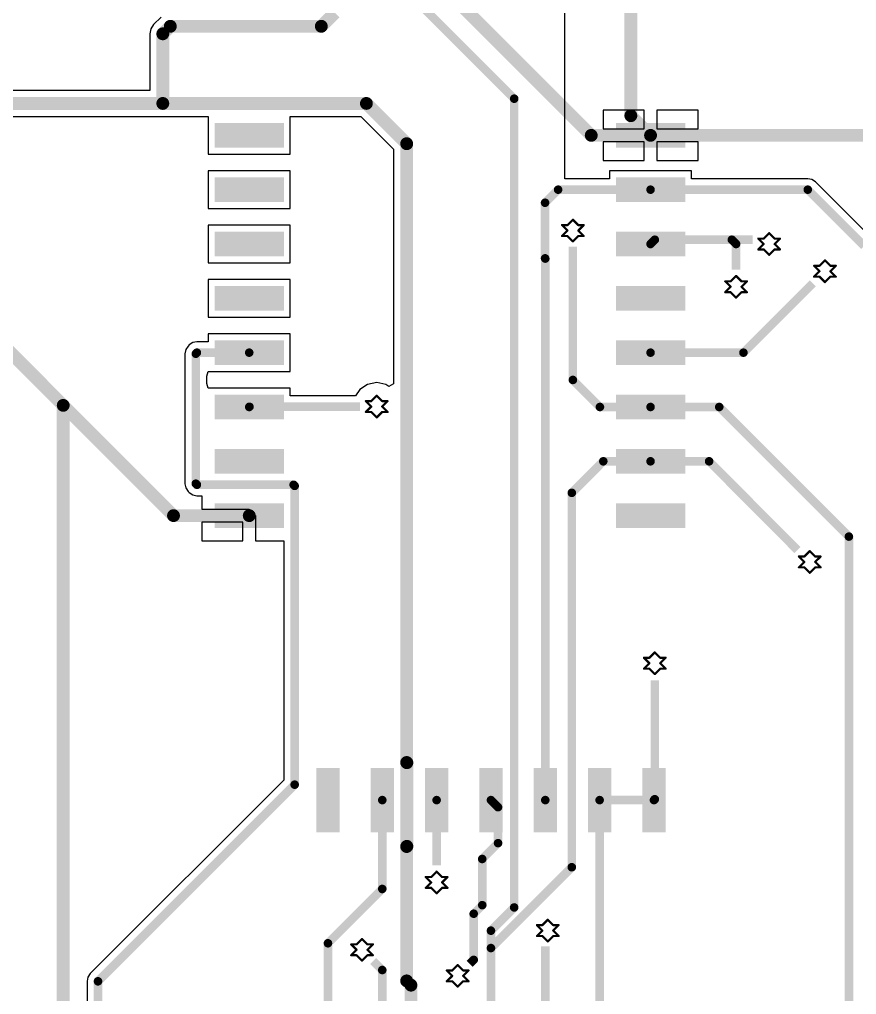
# Paper-space layout 'Лист1' of a CAD drawing. Header units: millimetres. Extents: x 0 to 594, y 0 to 420.
# Drawn here: x 96.58 to 135.66, y 272.38 to 317.92 of the extents above; entities that cross this region are included whole.
import ezdxf

# ---------------------------------------------------------------- set-up
doc = ezdxf.new("R2010")
doc.units = ezdxf.units.MM
doc.layers.add('DrillDrawing', color=1, linetype='Continuous')
doc.layers.add('TopLayer', color=1, linetype='Continuous')

psp = doc.layouts.new('Лист1')

# ---------------------------------------------------------------- hatches: boundary and pattern name
at = {"layer": 'TopLayer'}
for points in [[(108.923, 313.083), (108.923, 311.924), (105.687, 311.924), (105.687, 313.083)], [(127.663, 313.083), (127.663, 311.924), (124.427, 311.924), (124.427, 313.083)], [(108.923, 310.546), (108.923, 309.387), (105.687, 309.387), (105.687, 310.546)], [(127.663, 310.546), (127.663, 309.387), (124.427, 309.387), (124.427, 310.546)], [(108.923, 308.009), (108.923, 306.85), (105.687, 306.85), (105.687, 308.009)], [(127.663, 308.009), (127.663, 306.85), (124.427, 306.85), (124.427, 308.009)], [(108.923, 305.471), (108.923, 304.313), (105.687, 304.313), (105.687, 305.471)], [(127.663, 305.471), (127.663, 304.313), (124.427, 304.313), (124.427, 305.471)], [(108.923, 302.934), (108.923, 301.775), (105.687, 301.775), (105.687, 302.934)], [(127.663, 302.934), (127.663, 301.775), (124.427, 301.775), (124.427, 302.934)], [(108.923, 300.397), (108.923, 299.238), (105.687, 299.238), (105.687, 300.397)], [(127.663, 300.397), (127.663, 299.238), (124.427, 299.238), (124.427, 300.397)], [(108.923, 297.859), (108.923, 296.701), (105.687, 296.701), (105.687, 297.859)], [(127.663, 297.859), (127.663, 296.701), (124.427, 296.701), (124.427, 297.859)], [(108.923, 295.322), (108.923, 294.163), (105.687, 294.163), (105.687, 295.322)], [(127.663, 295.322), (127.663, 294.163), (124.427, 294.163), (124.427, 295.322)], [(110.431, 282.955), (111.53, 282.955), (111.53, 279.958), (110.431, 279.958)], [(112.969, 282.955), (114.068, 282.955), (114.068, 279.958), (112.969, 279.958)], [(115.506, 282.955), (116.605, 282.955), (116.605, 279.958), (115.506, 279.958)], [(118.043, 282.955), (119.142, 282.955), (119.142, 279.958), (118.043, 279.958)], [(120.581, 282.955), (121.68, 282.955), (121.68, 279.958), (120.581, 279.958)], [(123.118, 282.955), (124.217, 282.955), (124.217, 279.958), (123.118, 279.958)], [(125.655, 282.955), (126.754, 282.955), (126.754, 279.958), (125.655, 279.958)]]:
    psp.add_hatch(color=1, dxfattribs=at).paths.add_polyline_path(points)

# ---------------------------------------------------------------- linework, layer by layer
at = {"layer": 'DrillDrawing', "const_width": 0.101}
for points in [[(121.911, 308.312), (122.165, 308.058)], [(121.911, 308.312), (122.165, 308.312)], [(122.165, 308.312), (122.418, 308.566)], [(122.418, 308.566), (122.672, 308.312)], [(122.672, 308.312), (122.926, 308.312)], [(122.672, 308.058), (122.926, 308.312)], [(121.911, 307.804), (122.165, 308.058)], [(121.911, 307.804), (122.165, 307.804)], [(122.165, 307.804), (122.418, 307.551)], [(122.418, 307.551), (122.672, 307.804)], [(122.672, 308.058), (122.926, 307.804)], [(122.672, 307.804), (122.926, 307.804)], [(131.33, 307.683), (131.583, 307.937)], [(131.583, 307.937), (131.837, 307.683)], [(131.076, 307.683), (131.33, 307.429)], [(131.076, 307.683), (131.33, 307.683)], [(131.076, 307.175), (131.33, 307.429)], [(131.837, 307.683), (132.091, 307.683)], [(131.837, 307.429), (132.091, 307.683)], [(131.837, 307.429), (132.091, 307.175)], [(131.076, 307.175), (131.33, 307.175)], [(131.33, 307.175), (131.583, 306.922)], [(131.583, 306.922), (131.837, 307.175)], [(131.837, 307.175), (132.091, 307.175)], [(133.935, 306.412), (134.189, 306.665)], [(134.189, 306.665), (134.443, 306.412)], [(133.681, 306.412), (133.935, 306.158)], [(133.681, 306.412), (133.935, 306.412)], [(133.681, 305.904), (133.935, 306.158)], [(134.443, 306.412), (134.696, 306.412)], [(134.443, 306.158), (134.696, 306.412)], [(134.443, 306.158), (134.696, 305.904)], [(129.533, 305.685), (129.787, 305.431)], [(129.533, 305.685), (129.787, 305.685)], [(129.787, 305.685), (130.041, 305.939)], [(130.041, 305.939), (130.294, 305.685)], [(130.294, 305.685), (130.548, 305.685)], [(130.294, 305.431), (130.548, 305.685)], [(133.681, 305.904), (133.935, 305.904)], [(133.935, 305.904), (134.189, 305.65)], [(134.189, 305.65), (134.443, 305.904)], [(134.443, 305.904), (134.696, 305.904)], [(129.533, 305.178), (129.787, 305.431)], [(129.533, 305.178), (129.787, 305.178)], [(129.787, 305.178), (130.041, 304.924)], [(130.041, 304.924), (130.294, 305.178)], [(130.294, 305.431), (130.548, 305.178)], [(130.294, 305.178), (130.548, 305.178)], [(112.751, 300.091), (113.005, 299.837)], [(112.751, 300.091), (113.005, 300.091)], [(113.005, 300.091), (113.259, 300.345)], [(113.259, 300.345), (113.512, 300.091)], [(113.512, 300.091), (113.766, 300.091)], [(113.512, 299.837), (113.766, 300.091)], [(112.751, 299.584), (113.005, 299.837)], [(113.512, 299.837), (113.766, 299.584)], [(112.751, 299.584), (113.005, 299.584)], [(113.005, 299.584), (113.259, 299.33)], [(113.259, 299.33), (113.512, 299.584)], [(113.512, 299.584), (113.766, 299.584)], [(132.974, 292.834), (133.227, 292.581)], [(132.974, 292.834), (133.227, 292.834)], [(133.227, 292.834), (133.481, 293.088)], [(133.481, 293.088), (133.735, 292.834)], [(133.735, 292.834), (133.989, 292.834)], [(133.735, 292.581), (133.989, 292.834)], [(132.974, 292.327), (133.227, 292.581)], [(132.974, 292.327), (133.227, 292.327)], [(133.227, 292.327), (133.481, 292.073)], [(133.481, 292.073), (133.735, 292.327)], [(133.735, 292.581), (133.989, 292.327)], [(133.735, 292.327), (133.989, 292.327)], [(125.991, 288.104), (126.245, 288.357)], [(126.245, 288.357), (126.498, 288.104)], [(125.737, 288.104), (125.991, 287.85)], [(125.737, 288.104), (125.991, 288.104)], [(125.737, 287.596), (125.991, 287.85)], [(126.498, 288.104), (126.752, 288.104)], [(126.498, 287.85), (126.752, 288.104)], [(126.498, 287.85), (126.752, 287.596)], [(125.737, 287.596), (125.991, 287.596)], [(125.991, 287.596), (126.245, 287.343)], [(126.245, 287.343), (126.498, 287.596)], [(126.498, 287.596), (126.752, 287.596)], [(115.548, 277.864), (115.802, 277.61)], [(115.548, 277.864), (115.802, 277.864)], [(115.802, 277.864), (116.056, 278.118)], [(116.056, 278.118), (116.309, 277.864)], [(116.309, 277.864), (116.563, 277.864)], [(116.309, 277.61), (116.563, 277.864)], [(115.548, 277.357), (115.802, 277.61)], [(115.548, 277.357), (115.802, 277.357)], [(115.802, 277.357), (116.056, 277.103)], [(116.056, 277.103), (116.309, 277.357)], [(116.309, 277.61), (116.563, 277.357)], [(116.309, 277.357), (116.563, 277.357)], [(120.739, 275.617), (120.993, 275.363)], [(120.739, 275.617), (120.993, 275.617)], [(120.993, 275.617), (121.247, 275.871)], [(121.247, 275.871), (121.5, 275.617)], [(121.5, 275.617), (121.754, 275.617)], [(121.5, 275.363), (121.754, 275.617)], [(120.739, 275.109), (120.993, 275.363)], [(120.739, 275.109), (120.993, 275.109)], [(120.993, 275.109), (121.247, 274.856)], [(121.247, 274.856), (121.5, 275.109)], [(121.5, 275.363), (121.754, 275.109)], [(121.5, 275.109), (121.754, 275.109)], [(112.066, 274.718), (112.32, 274.464)], [(112.066, 274.718), (112.32, 274.718)], [(112.32, 274.718), (112.574, 274.972)], [(112.574, 274.972), (112.827, 274.718)], [(112.827, 274.718), (113.081, 274.718)], [(112.827, 274.464), (113.081, 274.718)], [(112.066, 274.21), (112.32, 274.464)], [(112.066, 274.21), (112.32, 274.21)], [(112.32, 274.21), (112.574, 273.957)], [(112.574, 273.957), (112.827, 274.21)], [(112.827, 274.464), (113.081, 274.21)], [(112.827, 274.21), (113.081, 274.21)], [(116.786, 273.5), (117.039, 273.754)], [(117.039, 273.754), (117.293, 273.5)], [(116.532, 273.5), (116.786, 273.246)], [(116.532, 273.5), (116.786, 273.5)], [(116.532, 272.993), (116.786, 273.246)], [(117.293, 273.5), (117.547, 273.5)], [(117.293, 273.246), (117.547, 273.5)], [(117.293, 273.246), (117.547, 272.993)], [(116.532, 272.993), (116.786, 272.993)], [(116.786, 272.993), (117.039, 272.739)], [(117.039, 272.739), (117.293, 272.993)], [(117.293, 272.993), (117.547, 272.993)]]:
    psp.add_lwpolyline(points, dxfattribs=at)
at = {"layer": 'DrillDrawing', "const_width": 0.0507}
for points in [[(121.886, 308.312, 1), (121.936, 308.312, 1)], [(121.886, 308.312, 1), (121.936, 308.312, 1)], [(122.139, 308.312, 1), (122.19, 308.312, 1)], [(122.139, 308.312, 1), (122.19, 308.312, 1)], [(122.393, 308.566, 1), (122.444, 308.566, 1)], [(122.393, 308.566, 1), (122.444, 308.566, 1)], [(122.647, 308.312, 1), (122.698, 308.312, 1)], [(122.647, 308.312, 1), (122.698, 308.312, 1)], [(122.9, 308.312, 1), (122.951, 308.312, 1)], [(122.9, 308.312, 1), (122.951, 308.312, 1)], [(121.886, 307.804, 1), (121.936, 307.804, 1)], [(121.886, 307.804, 1), (121.936, 307.804, 1)], [(122.139, 308.058, 1), (122.19, 308.058, 1)], [(122.139, 308.058, 1), (122.19, 308.058, 1)], [(122.139, 307.804, 1), (122.19, 307.804, 1)], [(122.139, 307.804, 1), (122.19, 307.804, 1)], [(122.647, 308.058, 1), (122.698, 308.058, 1)], [(122.647, 308.058, 1), (122.698, 308.058, 1)], [(122.647, 307.804, 1), (122.698, 307.804, 1)], [(122.647, 307.804, 1), (122.698, 307.804, 1)], [(122.9, 307.804, 1), (122.951, 307.804, 1)], [(122.9, 307.804, 1), (122.951, 307.804, 1)], [(131.558, 307.937, 1), (131.609, 307.937, 1)], [(131.558, 307.937, 1), (131.609, 307.937, 1)], [(122.393, 307.551, 1), (122.444, 307.551, 1)], [(122.393, 307.551, 1), (122.444, 307.551, 1)], [(131.051, 307.683, 1), (131.101, 307.683, 1)], [(131.051, 307.683, 1), (131.101, 307.683, 1)], [(131.304, 307.683, 1), (131.355, 307.683, 1)], [(131.304, 307.683, 1), (131.355, 307.683, 1)], [(131.304, 307.429, 1), (131.355, 307.429, 1)], [(131.304, 307.429, 1), (131.355, 307.429, 1)], [(131.812, 307.683, 1), (131.863, 307.683, 1)], [(131.812, 307.683, 1), (131.863, 307.683, 1)], [(131.812, 307.429, 1), (131.863, 307.429, 1)], [(131.812, 307.429, 1), (131.863, 307.429, 1)], [(132.066, 307.683, 1), (132.116, 307.683, 1)], [(132.066, 307.683, 1), (132.116, 307.683, 1)], [(131.051, 307.175, 1), (131.101, 307.175, 1)], [(131.051, 307.175, 1), (131.101, 307.175, 1)], [(131.304, 307.175, 1), (131.355, 307.175, 1)], [(131.304, 307.175, 1), (131.355, 307.175, 1)], [(131.558, 306.922, 1), (131.609, 306.922, 1)], [(131.558, 306.922, 1), (131.609, 306.922, 1)], [(131.812, 307.175, 1), (131.863, 307.175, 1)], [(131.812, 307.175, 1), (131.863, 307.175, 1)], [(132.066, 307.175, 1), (132.116, 307.175, 1)], [(132.066, 307.175, 1), (132.116, 307.175, 1)], [(134.163, 306.665, 1), (134.214, 306.665, 1)], [(134.163, 306.665, 1), (134.214, 306.665, 1)], [(133.656, 306.412, 1), (133.707, 306.412, 1)], [(133.656, 306.412, 1), (133.707, 306.412, 1)], [(133.91, 306.412, 1), (133.96, 306.412, 1)], [(133.91, 306.412, 1), (133.96, 306.412, 1)], [(133.91, 306.158, 1), (133.96, 306.158, 1)], [(133.91, 306.158, 1), (133.96, 306.158, 1)], [(134.417, 306.412, 1), (134.468, 306.412, 1)], [(134.417, 306.412, 1), (134.468, 306.412, 1)], [(134.417, 306.158, 1), (134.468, 306.158, 1)], [(134.417, 306.158, 1), (134.468, 306.158, 1)], [(134.671, 306.412, 1), (134.722, 306.412, 1)], [(134.671, 306.412, 1), (134.722, 306.412, 1)], [(129.508, 305.685, 1), (129.559, 305.685, 1)], [(129.508, 305.685, 1), (129.559, 305.685, 1)], [(129.762, 305.685, 1), (129.812, 305.685, 1)], [(129.762, 305.685, 1), (129.812, 305.685, 1)], [(130.015, 305.939, 1), (130.066, 305.939, 1)], [(130.015, 305.939, 1), (130.066, 305.939, 1)], [(130.269, 305.685, 1), (130.32, 305.685, 1)], [(130.269, 305.685, 1), (130.32, 305.685, 1)], [(130.523, 305.685, 1), (130.574, 305.685, 1)], [(130.523, 305.685, 1), (130.574, 305.685, 1)], [(133.656, 305.904, 1), (133.707, 305.904, 1)], [(133.656, 305.904, 1), (133.707, 305.904, 1)], [(133.91, 305.904, 1), (133.96, 305.904, 1)], [(133.91, 305.904, 1), (133.96, 305.904, 1)], [(134.163, 305.65, 1), (134.214, 305.65, 1)], [(134.163, 305.65, 1), (134.214, 305.65, 1)], [(134.417, 305.904, 1), (134.468, 305.904, 1)], [(134.417, 305.904, 1), (134.468, 305.904, 1)], [(134.671, 305.904, 1), (134.722, 305.904, 1)], [(134.671, 305.904, 1), (134.722, 305.904, 1)], [(129.508, 305.178, 1), (129.559, 305.178, 1)], [(129.508, 305.178, 1), (129.559, 305.178, 1)], [(129.762, 305.431, 1), (129.812, 305.431, 1)], [(129.762, 305.431, 1), (129.812, 305.431, 1)], [(129.762, 305.178, 1), (129.812, 305.178, 1)], [(129.762, 305.178, 1), (129.812, 305.178, 1)], [(130.269, 305.431, 1), (130.32, 305.431, 1)], [(130.269, 305.431, 1), (130.32, 305.431, 1)], [(130.269, 305.178, 1), (130.32, 305.178, 1)], [(130.269, 305.178, 1), (130.32, 305.178, 1)], [(130.523, 305.178, 1), (130.574, 305.178, 1)], [(130.523, 305.178, 1), (130.574, 305.178, 1)], [(130.015, 304.924, 1), (130.066, 304.924, 1)], [(130.015, 304.924, 1), (130.066, 304.924, 1)], [(112.726, 300.091, 1), (112.776, 300.091, 1)], [(112.726, 300.091, 1), (112.776, 300.091, 1)], [(112.979, 300.091, 1), (113.03, 300.091, 1)], [(112.979, 300.091, 1), (113.03, 300.091, 1)], [(113.233, 300.345, 1), (113.284, 300.345, 1)], [(113.233, 300.345, 1), (113.284, 300.345, 1)], [(113.487, 300.091, 1), (113.538, 300.091, 1)], [(113.487, 300.091, 1), (113.538, 300.091, 1)], [(113.741, 300.091, 1), (113.791, 300.091, 1)], [(113.741, 300.091, 1), (113.791, 300.091, 1)], [(112.979, 299.837, 1), (113.03, 299.837, 1)], [(112.979, 299.837, 1), (113.03, 299.837, 1)], [(113.487, 299.837, 1), (113.538, 299.837, 1)], [(113.487, 299.837, 1), (113.538, 299.837, 1)], [(112.726, 299.584, 1), (112.776, 299.584, 1)], [(112.726, 299.584, 1), (112.776, 299.584, 1)], [(112.979, 299.584, 1), (113.03, 299.584, 1)], [(112.979, 299.584, 1), (113.03, 299.584, 1)], [(113.233, 299.33, 1), (113.284, 299.33, 1)], [(113.233, 299.33, 1), (113.284, 299.33, 1)], [(113.487, 299.584, 1), (113.538, 299.584, 1)], [(113.487, 299.584, 1), (113.538, 299.584, 1)], [(113.741, 299.584, 1), (113.791, 299.584, 1)], [(113.741, 299.584, 1), (113.791, 299.584, 1)], [(132.948, 292.834, 1), (132.999, 292.834, 1)], [(132.948, 292.834, 1), (132.999, 292.834, 1)], [(133.202, 292.834, 1), (133.253, 292.834, 1)], [(133.202, 292.834, 1), (133.253, 292.834, 1)], [(133.456, 293.088, 1), (133.506, 293.088, 1)], [(133.456, 293.088, 1), (133.506, 293.088, 1)], [(133.709, 292.834, 1), (133.76, 292.834, 1)], [(133.709, 292.834, 1), (133.76, 292.834, 1)], [(133.963, 292.834, 1), (134.014, 292.834, 1)], [(133.963, 292.834, 1), (134.014, 292.834, 1)], [(132.948, 292.327, 1), (132.999, 292.327, 1)], [(132.948, 292.327, 1), (132.999, 292.327, 1)], [(133.202, 292.581, 1), (133.253, 292.581, 1)], [(133.202, 292.581, 1), (133.253, 292.581, 1)], [(133.202, 292.327, 1), (133.253, 292.327, 1)], [(133.202, 292.327, 1), (133.253, 292.327, 1)], [(133.709, 292.581, 1), (133.76, 292.581, 1)], [(133.709, 292.581, 1), (133.76, 292.581, 1)], [(133.709, 292.327, 1), (133.76, 292.327, 1)], [(133.709, 292.327, 1), (133.76, 292.327, 1)], [(133.963, 292.327, 1), (134.014, 292.327, 1)], [(133.963, 292.327, 1), (134.014, 292.327, 1)], [(133.456, 292.073, 1), (133.506, 292.073, 1)], [(133.456, 292.073, 1), (133.506, 292.073, 1)], [(126.219, 288.357, 1), (126.27, 288.357, 1)], [(126.219, 288.357, 1), (126.27, 288.357, 1)], [(125.712, 288.104, 1), (125.763, 288.104, 1)], [(125.712, 288.104, 1), (125.763, 288.104, 1)], [(125.966, 288.104, 1), (126.016, 288.104, 1)], [(125.966, 288.104, 1), (126.016, 288.104, 1)], [(125.966, 287.85, 1), (126.016, 287.85, 1)], [(125.966, 287.85, 1), (126.016, 287.85, 1)], [(126.473, 288.104, 1), (126.524, 288.104, 1)], [(126.473, 288.104, 1), (126.524, 288.104, 1)], [(126.473, 287.85, 1), (126.524, 287.85, 1)], [(126.473, 287.85, 1), (126.524, 287.85, 1)], [(126.727, 288.104, 1), (126.778, 288.104, 1)], [(126.727, 288.104, 1), (126.778, 288.104, 1)], [(125.712, 287.596, 1), (125.763, 287.596, 1)], [(125.712, 287.596, 1), (125.763, 287.596, 1)], [(125.966, 287.596, 1), (126.016, 287.596, 1)], [(125.966, 287.596, 1), (126.016, 287.596, 1)], [(126.219, 287.343, 1), (126.27, 287.343, 1)], [(126.219, 287.343, 1), (126.27, 287.343, 1)], [(126.473, 287.596, 1), (126.524, 287.596, 1)], [(126.473, 287.596, 1), (126.524, 287.596, 1)], [(126.727, 287.596, 1), (126.778, 287.596, 1)], [(126.727, 287.596, 1), (126.778, 287.596, 1)], [(115.523, 277.864, 1), (115.573, 277.864, 1)], [(115.523, 277.864, 1), (115.573, 277.864, 1)], [(115.776, 277.864, 1), (115.827, 277.864, 1)], [(115.776, 277.864, 1), (115.827, 277.864, 1)], [(116.03, 278.118, 1), (116.081, 278.118, 1)], [(116.03, 278.118, 1), (116.081, 278.118, 1)], [(116.284, 277.864, 1), (116.335, 277.864, 1)], [(116.284, 277.864, 1), (116.335, 277.864, 1)], [(116.538, 277.864, 1), (116.588, 277.864, 1)], [(116.538, 277.864, 1), (116.588, 277.864, 1)], [(115.523, 277.357, 1), (115.573, 277.357, 1)], [(115.523, 277.357, 1), (115.573, 277.357, 1)], [(115.776, 277.61, 1), (115.827, 277.61, 1)], [(115.776, 277.61, 1), (115.827, 277.61, 1)], [(115.776, 277.357, 1), (115.827, 277.357, 1)], [(115.776, 277.357, 1), (115.827, 277.357, 1)], [(116.284, 277.61, 1), (116.335, 277.61, 1)], [(116.284, 277.61, 1), (116.335, 277.61, 1)], [(116.284, 277.357, 1), (116.335, 277.357, 1)], [(116.284, 277.357, 1), (116.335, 277.357, 1)], [(116.538, 277.357, 1), (116.588, 277.357, 1)], [(116.538, 277.357, 1), (116.588, 277.357, 1)], [(116.03, 277.103, 1), (116.081, 277.103, 1)], [(116.03, 277.103, 1), (116.081, 277.103, 1)], [(120.714, 275.617, 1), (120.764, 275.617, 1)], [(120.714, 275.617, 1), (120.764, 275.617, 1)], [(120.967, 275.617, 1), (121.018, 275.617, 1)], [(120.967, 275.617, 1), (121.018, 275.617, 1)], [(121.221, 275.871, 1), (121.272, 275.871, 1)], [(121.221, 275.871, 1), (121.272, 275.871, 1)], [(121.475, 275.617, 1), (121.526, 275.617, 1)], [(121.475, 275.617, 1), (121.526, 275.617, 1)], [(121.729, 275.617, 1), (121.779, 275.617, 1)], [(121.729, 275.617, 1), (121.779, 275.617, 1)], [(120.714, 275.109, 1), (120.764, 275.109, 1)], [(120.714, 275.109, 1), (120.764, 275.109, 1)], [(120.967, 275.363, 1), (121.018, 275.363, 1)], [(120.967, 275.363, 1), (121.018, 275.363, 1)], [(120.967, 275.109, 1), (121.018, 275.109, 1)], [(120.967, 275.109, 1), (121.018, 275.109, 1)], [(121.475, 275.363, 1), (121.526, 275.363, 1)], [(121.475, 275.363, 1), (121.526, 275.363, 1)], [(121.475, 275.109, 1), (121.526, 275.109, 1)], [(121.475, 275.109, 1), (121.526, 275.109, 1)], [(121.729, 275.109, 1), (121.779, 275.109, 1)], [(121.729, 275.109, 1), (121.779, 275.109, 1)], [(112.041, 274.718, 1), (112.092, 274.718, 1)], [(112.041, 274.718, 1), (112.092, 274.718, 1)], [(112.295, 274.718, 1), (112.345, 274.718, 1)], [(112.295, 274.718, 1), (112.345, 274.718, 1)], [(112.548, 274.972, 1), (112.599, 274.972, 1)], [(112.548, 274.972, 1), (112.599, 274.972, 1)], [(112.802, 274.718, 1), (112.853, 274.718, 1)], [(112.802, 274.718, 1), (112.853, 274.718, 1)], [(113.056, 274.718, 1), (113.106, 274.718, 1)], [(113.056, 274.718, 1), (113.106, 274.718, 1)], [(121.221, 274.856, 1), (121.272, 274.856, 1)], [(121.221, 274.856, 1), (121.272, 274.856, 1)], [(112.041, 274.21, 1), (112.092, 274.21, 1)], [(112.041, 274.21, 1), (112.092, 274.21, 1)], [(112.295, 274.464, 1), (112.345, 274.464, 1)], [(112.295, 274.464, 1), (112.345, 274.464, 1)], [(112.295, 274.21, 1), (112.345, 274.21, 1)], [(112.295, 274.21, 1), (112.345, 274.21, 1)], [(112.802, 274.464, 1), (112.853, 274.464, 1)], [(112.802, 274.464, 1), (112.853, 274.464, 1)], [(112.802, 274.21, 1), (112.853, 274.21, 1)], [(112.802, 274.21, 1), (112.853, 274.21, 1)], [(113.056, 274.21, 1), (113.106, 274.21, 1)], [(113.056, 274.21, 1), (113.106, 274.21, 1)], [(112.548, 273.957, 1), (112.599, 273.957, 1)], [(112.548, 273.957, 1), (112.599, 273.957, 1)], [(117.014, 273.754, 1), (117.065, 273.754, 1)], [(117.014, 273.754, 1), (117.065, 273.754, 1)], [(116.506, 273.5, 1), (116.557, 273.5, 1)], [(116.506, 273.5, 1), (116.557, 273.5, 1)], [(116.76, 273.5, 1), (116.811, 273.5, 1)], [(116.76, 273.5, 1), (116.811, 273.5, 1)], [(116.76, 273.246, 1), (116.811, 273.246, 1)], [(116.76, 273.246, 1), (116.811, 273.246, 1)], [(117.268, 273.5, 1), (117.318, 273.5, 1)], [(117.268, 273.5, 1), (117.318, 273.5, 1)], [(117.268, 273.246, 1), (117.318, 273.246, 1)], [(117.268, 273.246, 1), (117.318, 273.246, 1)], [(117.521, 273.5, 1), (117.572, 273.5, 1)], [(117.521, 273.5, 1), (117.572, 273.5, 1)], [(116.506, 272.993, 1), (116.557, 272.993, 1)], [(116.506, 272.993, 1), (116.557, 272.993, 1)], [(116.76, 272.993, 1), (116.811, 272.993, 1)], [(116.76, 272.993, 1), (116.811, 272.993, 1)], [(117.014, 272.739, 1), (117.065, 272.739, 1)], [(117.014, 272.739, 1), (117.065, 272.739, 1)], [(117.268, 272.993, 1), (117.318, 272.993, 1)], [(117.268, 272.993, 1), (117.318, 272.993, 1)], [(117.521, 272.993, 1), (117.572, 272.993, 1)], [(117.521, 272.993, 1), (117.572, 272.993, 1)]]:
    psp.add_lwpolyline(points, format="xyb", close=True, dxfattribs=at)
at = {"layer": 'TopLayer'}
for p, q in [((122.049, 310.476), (122.049, 329.606)), ((103.188, 318.031), (102.837, 317.679)), ((102.704, 317.481), (102.658, 317.247)), ((102.837, 317.679), (102.704, 317.481)), ((102.658, 317.247), (102.658, 317.247)), ((102.658, 317.247), (102.658, 314.607)), ((102.658, 314.607), (91.196, 314.607)), ((91.69, 313.384), (105.134, 313.384)), ((105.134, 313.384), (105.387, 313.383)), ((105.387, 313.383), (105.387, 313.131)), ((109.223, 313.383), (109.476, 313.384)), ((109.223, 311.625), (109.223, 313.383)), ((109.476, 313.384), (112.523, 313.384)), ((112.523, 313.384), (114.046, 311.862)), ((125.745, 313.683), (123.827, 313.683)), ((123.827, 313.683), (123.827, 312.804)), ((125.745, 312.804), (125.745, 313.683)), ((128.263, 313.683), (126.345, 313.683)), ((126.345, 313.683), (126.345, 312.804)), ((128.263, 312.804), (128.263, 313.683)), ((105.387, 313.131), (105.387, 311.625)), ((123.827, 312.804), (125.745, 312.804)), ((126.345, 312.804), (128.263, 312.804)), ((125.745, 312.204), (123.827, 312.204)), ((123.827, 312.204), (123.827, 311.325)), ((125.745, 311.325), (125.745, 312.204)), ((128.263, 312.204), (126.345, 312.204)), ((126.345, 312.204), (126.345, 311.325)), ((128.263, 311.325), (128.263, 312.204)), ((105.387, 311.625), (109.223, 311.625)), ((114.046, 311.862), (114.046, 300.902)), ((123.827, 311.325), (125.745, 311.325)), ((126.345, 311.325), (128.263, 311.325)), ((109.223, 310.846), (105.387, 310.846)), ((105.387, 310.846), (105.387, 309.087)), ((109.223, 309.087), (109.223, 310.846)), ((127.963, 310.846), (124.127, 310.846)), ((124.127, 310.846), (124.127, 310.476)), ((127.963, 310.476), (127.963, 310.846)), ((124.127, 310.476), (122.049, 310.476)), ((133.389, 310.476), (127.963, 310.476)), ((133.584, 310.437), (133.389, 310.476)), ((133.749, 310.327), (133.584, 310.437)), ((136.378, 307.697), (133.749, 310.327)), ((105.387, 309.087), (109.223, 309.087)), ((109.223, 308.308), (105.387, 308.308)), ((105.387, 308.308), (105.387, 306.55)), ((109.223, 306.55), (109.223, 308.308)), ((105.387, 306.55), (109.223, 306.55)), ((109.223, 305.771), (105.387, 305.771)), ((105.387, 305.771), (105.387, 304.013)), ((109.223, 304.013), (109.223, 305.771)), ((105.387, 304.013), (109.223, 304.013)), ((104.86, 302.864), (104.665, 302.825)), ((105.387, 302.864), (104.86, 302.864)), ((109.223, 303.234), (105.387, 303.234)), ((105.387, 303.234), (105.387, 302.864)), ((109.223, 301.476), (109.223, 303.234)), ((104.339, 302.499), (104.3, 302.304)), ((104.449, 302.664), (104.339, 302.499)), ((104.5, 302.715), (104.449, 302.664)), ((104.665, 302.825), (104.5, 302.715)), ((104.3, 302.304), (104.3, 296.234)), ((105.319, 301.25), (105.387, 301.476)), ((105.387, 301.476), (109.223, 301.476)), ((105.319, 300.922), (105.319, 301.25)), ((105.387, 300.696), (105.319, 300.922)), ((109.223, 300.696), (105.387, 300.696)), ((109.223, 300.337), (109.223, 300.696)), ((112.466, 300.629), (112.271, 300.337)), ((112.83, 300.872), (112.466, 300.629)), ((113.259, 300.958), (112.83, 300.872)), ((113.687, 300.872), (113.259, 300.958)), ((113.822, 300.782), (113.687, 300.872)), ((114.046, 300.902), (113.822, 300.782)), ((112.271, 300.337), (109.223, 300.337)), ((104.3, 296.234), (104.339, 296.039)), ((104.339, 296.039), (104.449, 295.874)), ((104.449, 295.874), (104.5, 295.823)), ((104.5, 295.823), (104.665, 295.713)), ((104.665, 295.713), (104.86, 295.674)), ((104.86, 295.674), (105.087, 295.674)), ((105.087, 295.674), (105.087, 295.042)), ((105.087, 295.042), (107.305, 295.042)), ((107.305, 295.042), (107.305, 294.743)), ((107.305, 294.743), (107.605, 294.743)), ((107.605, 294.743), (107.605, 293.564)), ((107.005, 294.443), (105.087, 294.443)), ((105.087, 294.443), (105.087, 293.564)), ((107.005, 293.564), (107.005, 294.443)), ((105.087, 293.564), (107.005, 293.564)), ((107.605, 293.564), (108.918, 293.564)), ((108.918, 293.564), (108.918, 282.389)), ((108.918, 282.389), (99.882, 273.353)), ((99.882, 273.353), (99.772, 273.187)), ((99.772, 273.187), (99.733, 272.993)), ((99.733, 272.993), (99.733, 234.042))]:
    psp.add_line(p, q, dxfattribs=at)
for points, const_width in [([(125.126, 313.423), (125.126, 331.404)], 0.599), ([(112.439, 321.455), (119.678, 314.216)], 0.4), ([(116.329, 319.451), (123.276, 312.504)], 0.599), ([(110.671, 317.598), (111.305, 318.233)], 0.599), ([(103.269, 317.247), (103.62, 317.598)], 0.599), ([(103.62, 317.598), (110.671, 317.598)], 0.599), ([(103.269, 313.995), (103.269, 317.247)], 0.599), ([(91.196, 313.995), (103.269, 313.995)], 0.599), ([(103.269, 313.995), (112.777, 313.995)], 0.599), ([(112.777, 313.995), (114.657, 312.115)], 0.599), ([(119.678, 276.443), (119.678, 314.216)], 0.4), ([(125.126, 313.423), (126.045, 312.504)], 0.599), ([(114.657, 283.213), (114.657, 312.115)], 0.599), ([(123.276, 312.504), (126.045, 312.504)], 0.599), ([(126.045, 312.504), (137.481, 312.504)], 0.599), ([(121.12, 309.357), (121.729, 309.967)], 0.4), ([(121.729, 309.967), (126.045, 309.967)], 0.4), ([(126.045, 309.967), (133.389, 309.967)], 0.4), ([(133.389, 309.967), (136.018, 307.337)], 0.4), ([(121.12, 306.759), (121.12, 309.357)], 0.4), ([(91.017, 307.526), (98.618, 299.893)], 0.599), ([(122.418, 301.081), (122.418, 307.3)], 0.4), ([(126.045, 307.429), (126.245, 307.629)], 0.4), ([(126.245, 307.629), (129.841, 307.629)], 0.4), ([(129.841, 307.629), (130.041, 307.429)], 0.4), ([(129.841, 307.629), (130.81, 307.629)], 0.4), ([(130.041, 306.231), (130.041, 307.429)], 0.4), ([(121.12, 306.759), (121.13, 306.749)], 0.4), ([(121.13, 281.457), (121.13, 306.749)], 0.4), ([(130.386, 302.355), (133.624, 305.592)], 0.4), ([(104.809, 302.304), (104.86, 302.355)], 0.4), ([(104.809, 296.234), (104.809, 302.304)], 0.4), ([(104.86, 302.355), (107.305, 302.355)], 0.4), ([(126.045, 302.355), (130.386, 302.355)], 0.4), ([(122.418, 301.081), (123.682, 299.817)], 0.4), ([(98.618, 299.893), (103.769, 294.743)], 0.599), ([(98.618, 232.548), (98.618, 299.893)], 0.599), ([(107.305, 299.817), (107.315, 299.827)], 0.4), ([(107.315, 299.827), (112.484, 299.827)], 0.4), ([(123.682, 299.817), (126.045, 299.817)], 0.4), ([(126.045, 299.817), (129.255, 299.817)], 0.4), ([(129.255, 299.817), (135.308, 293.764)], 0.4), ([(122.368, 295.808), (123.839, 297.28)], 0.4), ([(123.839, 297.28), (126.045, 297.28)], 0.4), ([(126.045, 297.28), (128.782, 297.28)], 0.4), ([(128.782, 297.28), (132.905, 293.134)], 0.4), ([(104.809, 296.234), (104.86, 296.184)], 0.4), ([(104.86, 296.184), (109.377, 296.184)], 0.4), ([(109.377, 296.184), (109.427, 296.133)], 0.4), ([(109.427, 282.178), (109.427, 296.133)], 0.4), ([(122.368, 278.321), (122.368, 295.808)], 0.4), ([(103.769, 294.743), (107.305, 294.743)], 0.599), ([(135.308, 268.755), (135.308, 293.764)], 0.4), ([(126.245, 281.497), (126.245, 287.051)], 0.4), ([(114.657, 283.213), (114.667, 283.203)], 0.599), ([(114.667, 279.298), (114.667, 283.203)], 0.599), ([(100.242, 272.993), (109.427, 282.178)], 0.4), ([(113.518, 277.306), (113.518, 281.457)], 0.4), ([(116.056, 278.41), (116.056, 281.457)], 0.4), ([(118.593, 281.457), (118.809, 281.241)], 0.4), ([(118.809, 281.241), (118.926, 281.124)], 0.4), ([(123.667, 270.668), (123.667, 281.457)], 0.4), ([(123.667, 281.457), (126.205, 281.457)], 0.4), ([(126.205, 281.457), (126.245, 281.497)], 0.4), ([(118.926, 279.446), (118.926, 281.124)], 0.4), ([(118.186, 278.706), (118.926, 279.446)], 0.4), ([(114.657, 279.288), (114.667, 279.298)], 0.599), ([(114.657, 273.012), (114.657, 279.288)], 0.599), ([(118.186, 276.55), (118.186, 278.706)], 0.4), ([(116.056, 278.41), (116.056, 278.41)], 0.4), ([(118.593, 274.546), (122.368, 278.321)], 0.4), ([(110.981, 274.769), (113.518, 277.306)], 0.4), ([(117.787, 276.15), (118.186, 276.55)], 0.4), ([(118.593, 275.358), (119.678, 276.443)], 0.4), ([(117.787, 273.994), (117.787, 276.15)], 0.4), ([(118.593, 274.546), (118.593, 275.358)], 0.4), ([(110.981, 270.668), (110.981, 274.769)], 0.4), ([(118.593, 270.668), (118.593, 274.546)], 0.4), ([(121.13, 270.668), (121.13, 274.619)], 0.4), ([(117.604, 273.811), (117.787, 273.994)], 0.4), ([(113.098, 273.94), (113.518, 273.52)], 0.4), ([(113.518, 270.668), (113.518, 273.52)], 0.4), ([(114.657, 273.012), (114.857, 272.812)], 0.599), ([(100.242, 234.042), (100.242, 272.993)], 0.4), ([(114.857, 267.52), (114.857, 272.812)], 0.599)]:
    psp.add_lwpolyline(points, dxfattribs=dict(at, const_width=const_width))
for points, const_width in [([(103.47, 317.598, 1), (103.77, 317.598, 1)], 0.3), ([(103.47, 317.598, 1), (103.77, 317.598, 1)], 0.3), ([(110.521, 317.598, 1), (110.82, 317.598, 1)], 0.3), ([(110.521, 317.598, 1), (110.82, 317.598, 1)], 0.3), ([(103.119, 317.247, 1), (103.419, 317.247, 1)], 0.3), ([(103.119, 317.247, 1), (103.419, 317.247, 1)], 0.3), ([(103.119, 313.995, 1), (103.419, 313.995, 1)], 0.3), ([(103.119, 313.995, 1), (103.419, 313.995, 1)], 0.3), ([(103.119, 313.995, 1), (103.419, 313.995, 1)], 0.3), ([(112.627, 313.995, 1), (112.926, 313.995, 1)], 0.3), ([(112.627, 313.995, 1), (112.926, 313.995, 1)], 0.3), ([(119.578, 314.216, 1), (119.778, 314.216, 1)], 0.2), ([(119.578, 314.216, 1), (119.778, 314.216, 1)], 0.2), ([(124.976, 313.423, 1), (125.276, 313.423, 1)], 0.3), ([(124.976, 313.423, 1), (125.276, 313.423, 1)], 0.3), ([(114.507, 312.115, 1), (114.807, 312.115, 1)], 0.3), ([(114.507, 312.115, 1), (114.807, 312.115, 1)], 0.3), ([(123.126, 312.504, 1), (123.426, 312.504, 1)], 0.3), ([(123.126, 312.504, 1), (123.426, 312.504, 1)], 0.3), ([(125.895, 312.504, 1), (126.195, 312.504, 1)], 0.3), ([(125.895, 312.504, 1), (126.195, 312.504, 1)], 0.3), ([(125.895, 312.504, 1), (126.195, 312.504, 1)], 0.3), ([(121.629, 309.967, 1), (121.829, 309.967, 1)], 0.2), ([(121.629, 309.967, 1), (121.829, 309.967, 1)], 0.2), ([(125.945, 309.967, 1), (126.145, 309.967, 1)], 0.2), ([(125.945, 309.967, 1), (126.145, 309.967, 1)], 0.2), ([(133.289, 309.967, 1), (133.489, 309.967, 1)], 0.2), ([(133.289, 309.967, 1), (133.489, 309.967, 1)], 0.2), ([(121.02, 309.357, 1), (121.22, 309.357, 1)], 0.2), ([(121.02, 309.357, 1), (121.22, 309.357, 1)], 0.2), ([(125.945, 307.429, 1), (126.145, 307.429, 1)], 0.2), ([(126.145, 307.629, 1), (126.345, 307.629, 1)], 0.2), ([(126.145, 307.629, 1), (126.345, 307.629, 1)], 0.2), ([(129.741, 307.629, 1), (129.941, 307.629, 1)], 0.2), ([(129.741, 307.629, 1), (129.941, 307.629, 1)], 0.2), ([(129.741, 307.629, 1), (129.941, 307.629, 1)], 0.2), ([(129.941, 307.429, 1), (130.141, 307.429, 1)], 0.2), ([(129.941, 307.429, 1), (130.141, 307.429, 1)], 0.2), ([(121.02, 306.759, 1), (121.22, 306.759, 1)], 0.2), ([(121.02, 306.759, 1), (121.22, 306.759, 1)], 0.2), ([(121.03, 306.749, 1), (121.23, 306.749, 1)], 0.2), ([(121.03, 306.749, 1), (121.23, 306.749, 1)], 0.2), ([(104.71, 302.304, 1), (104.909, 302.304, 1)], 0.2), ([(104.71, 302.304, 1), (104.909, 302.304, 1)], 0.2), ([(104.76, 302.355, 1), (104.96, 302.355, 1)], 0.2), ([(104.76, 302.355, 1), (104.96, 302.355, 1)], 0.2), ([(107.205, 302.355, 1), (107.405, 302.355, 1)], 0.2), ([(125.945, 302.355, 1), (126.145, 302.355, 1)], 0.2), ([(130.286, 302.355, 1), (130.485, 302.355, 1)], 0.2), ([(130.286, 302.355, 1), (130.485, 302.355, 1)], 0.2), ([(122.319, 301.081, 1), (122.518, 301.081, 1)], 0.2), ([(122.319, 301.081, 1), (122.518, 301.081, 1)], 0.2), ([(98.469, 299.893, 1), (98.768, 299.893, 1)], 0.3), ([(98.469, 299.893, 1), (98.768, 299.893, 1)], 0.3), ([(98.469, 299.893, 1), (98.768, 299.893, 1)], 0.3), ([(107.205, 299.817, 1), (107.405, 299.817, 1)], 0.2), ([(107.215, 299.827, 1), (107.415, 299.827, 1)], 0.2), ([(107.215, 299.827, 1), (107.415, 299.827, 1)], 0.2), ([(123.582, 299.817, 1), (123.782, 299.817, 1)], 0.2), ([(123.582, 299.817, 1), (123.782, 299.817, 1)], 0.2), ([(125.945, 299.817, 1), (126.145, 299.817, 1)], 0.2), ([(125.945, 299.817, 1), (126.145, 299.817, 1)], 0.2), ([(129.155, 299.817, 1), (129.355, 299.817, 1)], 0.2), ([(129.155, 299.817, 1), (129.355, 299.817, 1)], 0.2), ([(123.739, 297.28, 1), (123.939, 297.28, 1)], 0.2), ([(123.739, 297.28, 1), (123.939, 297.28, 1)], 0.2), ([(125.945, 297.28, 1), (126.145, 297.28, 1)], 0.2), ([(125.945, 297.28, 1), (126.145, 297.28, 1)], 0.2), ([(128.682, 297.28, 1), (128.882, 297.28, 1)], 0.2), ([(128.682, 297.28, 1), (128.882, 297.28, 1)], 0.2), ([(104.71, 296.234, 1), (104.909, 296.234, 1)], 0.2), ([(104.71, 296.234, 1), (104.909, 296.234, 1)], 0.2), ([(104.76, 296.184, 1), (104.96, 296.184, 1)], 0.2), ([(104.76, 296.184, 1), (104.96, 296.184, 1)], 0.2), ([(109.277, 296.184, 1), (109.477, 296.184, 1)], 0.2), ([(109.277, 296.184, 1), (109.477, 296.184, 1)], 0.2), ([(109.327, 296.133, 1), (109.527, 296.133, 1)], 0.2), ([(109.327, 296.133, 1), (109.527, 296.133, 1)], 0.2), ([(122.268, 295.808, 1), (122.468, 295.808, 1)], 0.2), ([(122.268, 295.808, 1), (122.468, 295.808, 1)], 0.2), ([(103.619, 294.743, 1), (103.918, 294.743, 1)], 0.3), ([(103.619, 294.743, 1), (103.918, 294.743, 1)], 0.3), ([(107.155, 294.743, 1), (107.455, 294.743, 1)], 0.3), ([(135.208, 293.764, 1), (135.408, 293.764, 1)], 0.2), ([(135.208, 293.764, 1), (135.408, 293.764, 1)], 0.2), ([(114.507, 283.213, 1), (114.807, 283.213, 1)], 0.3), ([(114.507, 283.213, 1), (114.807, 283.213, 1)], 0.3), ([(114.517, 283.203, 1), (114.817, 283.203, 1)], 0.3), ([(114.517, 283.203, 1), (114.817, 283.203, 1)], 0.3), ([(109.327, 282.178, 1), (109.527, 282.178, 1)], 0.2), ([(109.327, 282.178, 1), (109.527, 282.178, 1)], 0.2), ([(113.418, 281.457, 1), (113.618, 281.457, 1)], 0.2), ([(115.956, 281.457, 1), (116.155, 281.457, 1)], 0.2), ([(118.493, 281.457, 1), (118.693, 281.457, 1)], 0.2), ([(118.709, 281.241, 1), (118.908, 281.241, 1)], 0.2), ([(118.709, 281.241, 1), (118.908, 281.241, 1)], 0.2), ([(121.03, 281.457, 1), (121.23, 281.457, 1)], 0.2), ([(123.568, 281.457, 1), (123.767, 281.457, 1)], 0.2), ([(123.568, 281.457, 1), (123.767, 281.457, 1)], 0.2), ([(126.105, 281.457, 1), (126.305, 281.457, 1)], 0.2), ([(126.105, 281.457, 1), (126.305, 281.457, 1)], 0.2), ([(126.145, 281.497, 1), (126.345, 281.497, 1)], 0.2), ([(126.145, 281.497, 1), (126.345, 281.497, 1)], 0.2), ([(118.826, 281.124, 1), (119.025, 281.124, 1)], 0.2), ([(118.826, 281.124, 1), (119.025, 281.124, 1)], 0.2), ([(118.826, 279.446, 1), (119.025, 279.446, 1)], 0.2), ([(118.826, 279.446, 1), (119.025, 279.446, 1)], 0.2), ([(114.507, 279.288, 1), (114.807, 279.288, 1)], 0.3), ([(114.507, 279.288, 1), (114.807, 279.288, 1)], 0.3), ([(114.517, 279.298, 1), (114.817, 279.298, 1)], 0.3), ([(114.517, 279.298, 1), (114.817, 279.298, 1)], 0.3), ([(118.086, 278.706, 1), (118.286, 278.706, 1)], 0.2), ([(118.086, 278.706, 1), (118.286, 278.706, 1)], 0.2), ([(122.268, 278.321, 1), (122.468, 278.321, 1)], 0.2), ([(122.268, 278.321, 1), (122.468, 278.321, 1)], 0.2), ([(113.418, 277.306, 1), (113.618, 277.306, 1)], 0.2), ([(113.418, 277.306, 1), (113.618, 277.306, 1)], 0.2), ([(118.086, 276.55, 1), (118.286, 276.55, 1)], 0.2), ([(118.086, 276.55, 1), (118.286, 276.55, 1)], 0.2), ([(119.578, 276.443, 1), (119.778, 276.443, 1)], 0.2), ([(119.578, 276.443, 1), (119.778, 276.443, 1)], 0.2), ([(117.687, 276.15, 1), (117.887, 276.15, 1)], 0.2), ([(117.687, 276.15, 1), (117.887, 276.15, 1)], 0.2), ([(118.493, 275.358, 1), (118.693, 275.358, 1)], 0.2), ([(118.493, 275.358, 1), (118.693, 275.358, 1)], 0.2), ([(110.881, 274.769, 1), (111.081, 274.769, 1)], 0.2), ([(110.881, 274.769, 1), (111.081, 274.769, 1)], 0.2), ([(118.493, 274.546, 1), (118.693, 274.546, 1)], 0.2), ([(118.493, 274.546, 1), (118.693, 274.546, 1)], 0.2), ([(118.493, 274.546, 1), (118.693, 274.546, 1)], 0.2), ([(117.687, 273.994, 1), (117.887, 273.994, 1)], 0.2), ([(117.687, 273.994, 1), (117.887, 273.994, 1)], 0.2), ([(113.418, 273.52, 1), (113.618, 273.52, 1)], 0.2), ([(113.418, 273.52, 1), (113.618, 273.52, 1)], 0.2), ([(114.507, 273.012, 1), (114.807, 273.012, 1)], 0.3), ([(114.507, 273.012, 1), (114.807, 273.012, 1)], 0.3), ([(100.142, 272.993, 1), (100.342, 272.993, 1)], 0.2), ([(100.142, 272.993, 1), (100.342, 272.993, 1)], 0.2), ([(114.707, 272.812, 1), (115.007, 272.812, 1)], 0.3), ([(114.707, 272.812, 1), (115.007, 272.812, 1)], 0.3)]:
    psp.add_lwpolyline(points, format="xyb", close=True, dxfattribs=dict(at, const_width=const_width))

doc.saveas('drawing.dxf')
